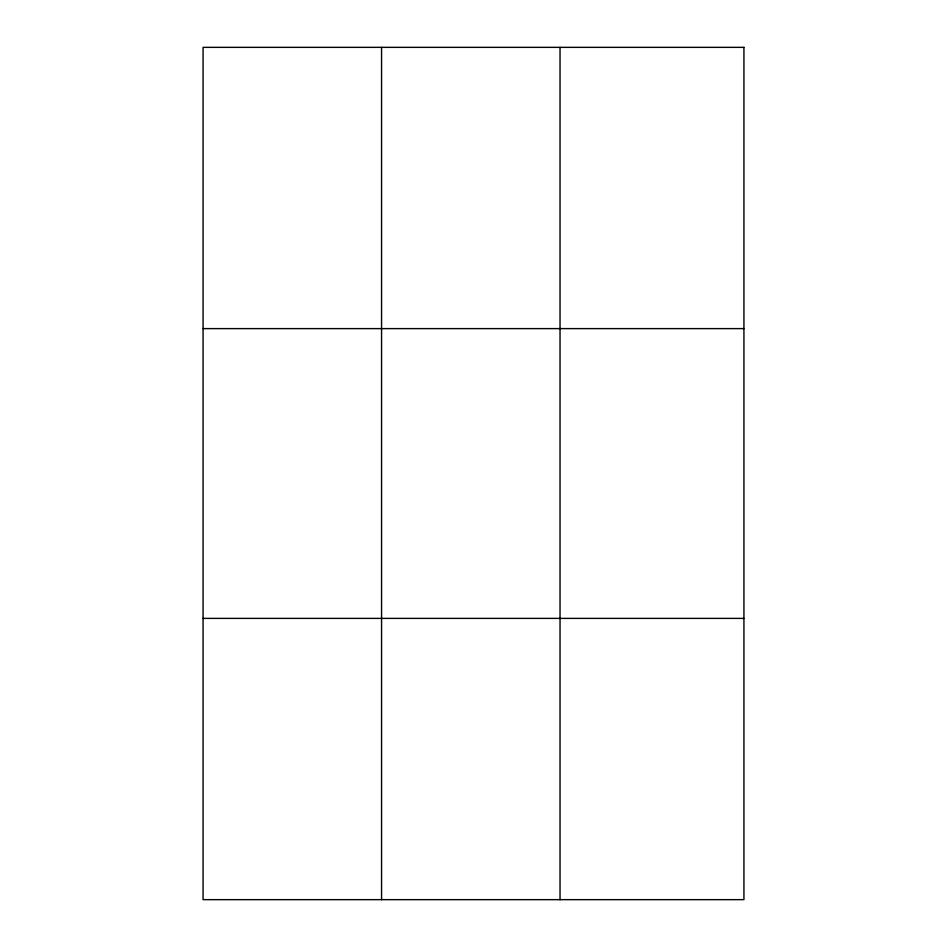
<?xml version="1.0" encoding="UTF-8"?>
<svg xmlns="http://www.w3.org/2000/svg" width="947" height="947" viewBox="0 0 947 947"><rect width="100%" height="100%" fill="white"/><g stroke="black" fill="none" stroke-linecap="round" stroke-linejoin="round"><path stroke-width="1.42" d="M381.558 899.65L381.558 47.35M560.032 899.65L560.032 47.35M203.072 328.609L743.928 328.609M203.072 618.391L743.928 618.391M743.928 47.35L743.928 899.65L203.072 899.65L203.072 47.35L743.928 47.35"/></g></svg>
